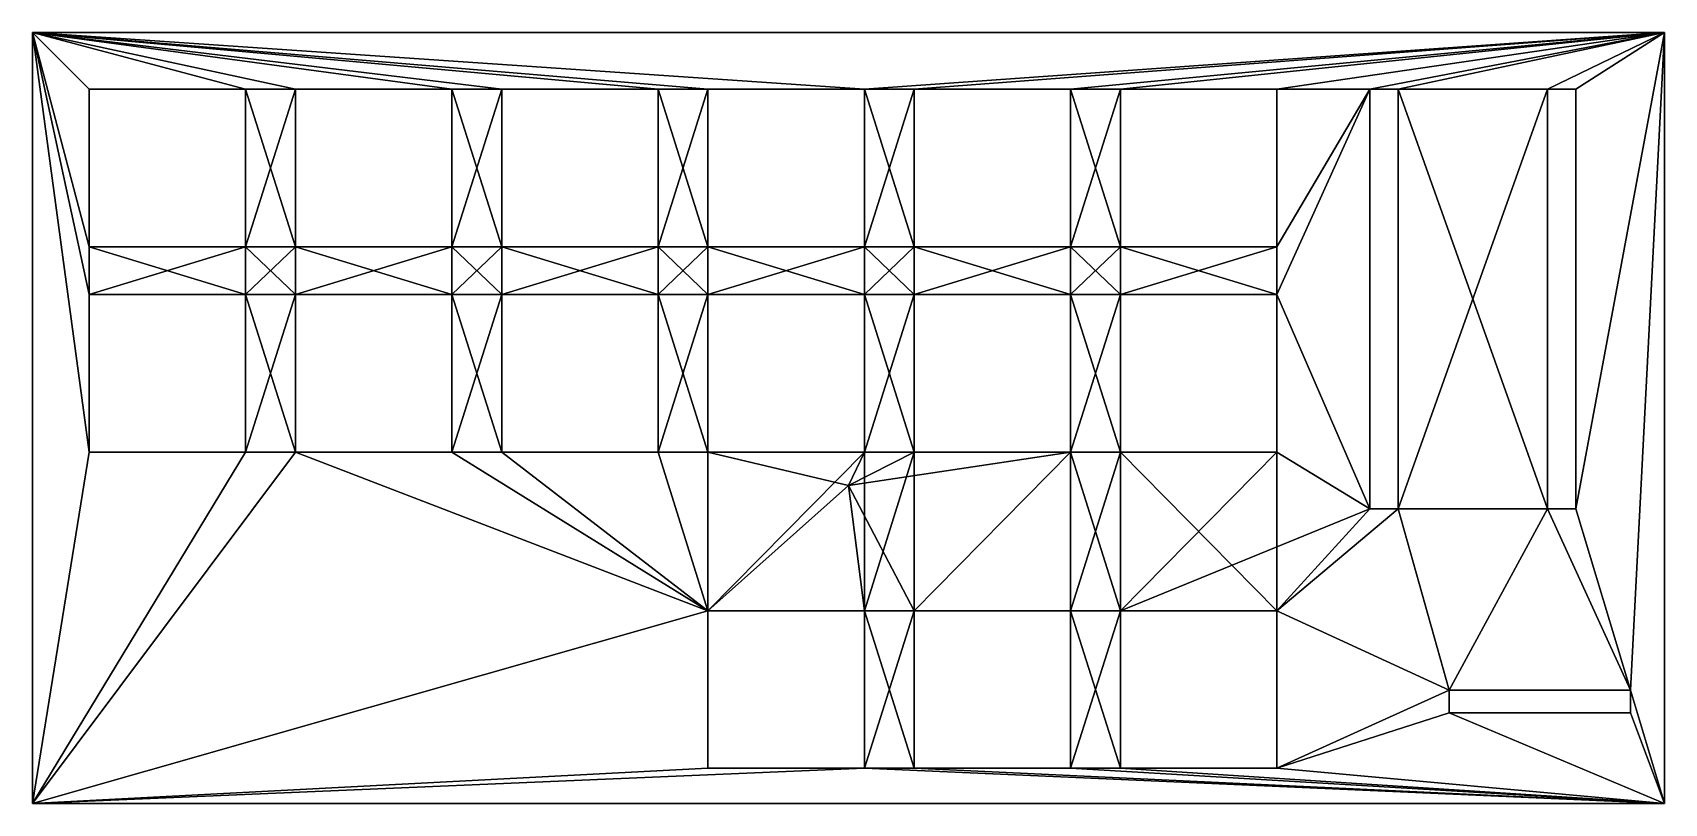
# Model space of a CAD drawing. Extents: x 0 to 144, y 0 to 68.
import ezdxf

# ---------------------------------------------------------------- set-up
doc = ezdxf.new("R2010")
doc.units = 0
doc.header["$MEASUREMENT"] = 0

msp = doc.modelspace()

# ---------------------------------------------------------------- linework, layer by layer
for points in [[(72, 68, 1.5), (144, 68), (0, 68)], [(72, 68, 1.5), (0, 68), (0, 68, 3)], [(0, 68, 3), (144, 68, 3), (72, 68, 1.5)], [(0, 68, 3), (0, 68), (0, 34, 1.5)], [(0, 34, 1.5), (0, 68), (0, 0)], [(0, 0, 3), (0, 68, 3), (0, 34, 1.5)], [(37, 63, 3), (41.399998, 63, 3), (0, 68, 3)], [(0, 68, 3), (41.399998, 63, 3), (55.200001, 63, 3)], [(0, 68, 3), (55.200001, 63, 3), (59.599998, 63, 3)], [(5, 63, 3), (0, 68, 3), (5, 49.099998, 3)], [(5, 49.099998, 3), (0, 68, 3), (5, 44.899998, 3)], [(5, 63, 3), (18.799999, 63, 3), (0, 68, 3)], [(0, 68, 3), (18.799999, 63, 3), (23.199999, 63, 3)], [(0, 68, 3), (23.199999, 63, 3), (37, 63, 3)], [(59.599998, 63, 3), (73.400002, 63, 3), (0, 68, 3)], [(0, 68, 3), (73.400002, 63, 3), (144, 68, 3)], [(0, 0, 3), (5, 31, 3), (0, 68, 3)], [(0, 68, 3), (5, 31, 3), (5, 44.899998, 3)], [(5, 49.099998), (5, 44.899998), (0, 68)], [(5, 49.099998), (0, 68), (5, 63)], [(5, 63), (0, 68), (18.799999, 63)], [(18.799999, 63), (0, 68), (23.199999, 63)], [(59.599998, 63), (55.200001, 63), (0, 68)], [(0, 68), (55.200001, 63), (41.399998, 63)], [(0, 68), (41.399998, 63), (37, 63)], [(144, 68), (73.400002, 63), (0, 68)], [(0, 68), (73.400002, 63), (59.599998, 63)], [(37, 63), (23.199999, 63), (0, 68)], [(5, 31), (0, 0), (0, 68)], [(5, 31), (0, 68), (5, 44.899998)], [(144, 68, 3), (144, 68), (72, 68, 1.5)], [(73.400002, 63, 3), (77.800003, 63, 3), (144, 68, 3)], [(144, 68), (77.800003, 63), (73.400002, 63)], [(144, 68, 3), (77.800003, 63, 3), (91.599998, 63, 3)], [(144, 68), (91.599998, 63), (77.800003, 63)], [(96, 63, 3), (144, 68, 3), (91.599998, 63, 3)], [(96, 63), (91.599998, 63), (144, 68)], [(109.799995, 63, 3), (144, 68, 3), (96, 63, 3)], [(109.799995, 63), (96, 63), (144, 68)], [(109.799995, 63, 3), (118, 63, 3), (144, 68, 3)], [(118, 63), (109.799995, 63), (144, 68)], [(118, 63, 3), (120.5, 63, 3), (144, 68, 3)], [(118, 63), (144, 68), (120.5, 63)], [(133.699997, 63, 3), (144, 68, 3), (120.5, 63, 3)], [(120.5, 63), (144, 68), (133.699997, 63)], [(136.199997, 63, 3), (144, 68, 3), (133.699997, 63, 3)], [(144, 68), (136.199997, 63), (133.699997, 63)], [(136.199997, 26, 3), (141, 10, 3), (144, 68, 3)], [(136.199997, 26, 3), (144, 68, 3), (136.199997, 63, 3)], [(141, 10), (136.199997, 26), (144, 68)], [(144, 68), (136.199997, 26), (136.199997, 63)], [(144, 68, 3), (141, 10, 3), (144, 0, 3)], [(144, 68), (144, 0), (141, 10)], [(144, 34, 1.5), (144, 0), (144, 68)], [(144, 34, 1.5), (144, 68), (144, 68, 3)], [(144, 68, 3), (144, 0, 3), (144, 34, 1.5)], [(5, 63, 3), (5, 63), (11.900001, 63, 1.5)], [(11.900001, 63, 1.5), (5, 63), (18.799999, 63)], [(18.799999, 63, 3), (5, 63, 3), (11.900001, 63, 1.5)], [(5, 56.049999, 1.5), (5, 49.099998), (5, 63)], [(5, 56.049999, 1.5), (5, 63), (5, 63, 3)], [(5, 63, 3), (5, 49.099998, 3), (5, 56.049999, 1.5)], [(11.900001, 63, 1.5), (18.799999, 63), (18.799999, 63, 3)], [(18.799999, 63, 3), (18.799999, 63), (18.799999, 56.049999, 1.5)], [(18.799999, 56.049999, 1.5), (18.799999, 63), (18.799999, 49.099998)], [(18.799999, 49.099998, 3), (18.799999, 63, 3), (18.799999, 56.049999, 1.5)], [(23.199999, 63, 3), (18.799999, 63, 3), (23.199999, 49.099998, 3)], [(23.199999, 49.099998, 3), (18.799999, 63, 3), (18.799999, 49.099998, 3)], [(18.799999, 63), (23.199999, 63), (18.799999, 49.099998)], [(18.799999, 49.099998), (23.199999, 63), (23.199999, 49.099998)], [(23.199999, 63, 3), (23.199999, 63), (30.1, 63, 1.5)], [(30.1, 63, 1.5), (23.199999, 63), (37, 63)], [(37, 63, 3), (23.199999, 63, 3), (30.1, 63, 1.5)], [(23.199999, 56.049999, 1.5), (23.199999, 49.099998), (23.199999, 63)], [(23.199999, 56.049999, 1.5), (23.199999, 63), (23.199999, 63, 3)], [(23.199999, 63, 3), (23.199999, 49.099998, 3), (23.199999, 56.049999, 1.5)], [(30.1, 63, 1.5), (37, 63), (37, 63, 3)], [(37, 63, 3), (37, 63), (37, 56.049999, 1.5)], [(37, 56.049999, 1.5), (37, 63), (37, 49.099998)], [(37, 49.099998, 3), (37, 63, 3), (37, 56.049999, 1.5)], [(41.399998, 63, 3), (37, 63, 3), (41.399998, 49.099998, 3)], [(41.399998, 49.099998, 3), (37, 63, 3), (37, 49.099998, 3)], [(37, 63), (41.399998, 63), (37, 49.099998)], [(37, 49.099998), (41.399998, 63), (41.399998, 49.099998)], [(41.399998, 63, 3), (41.399998, 63), (48.299999, 63, 1.5)], [(48.299999, 63, 1.5), (41.399998, 63), (55.200001, 63)], [(55.200001, 63, 3), (41.399998, 63, 3), (48.299999, 63, 1.5)], [(41.399998, 56.049999, 1.5), (41.399998, 49.099998), (41.399998, 63)], [(41.399998, 56.049999, 1.5), (41.399998, 63), (41.399998, 63, 3)], [(41.399998, 63, 3), (41.399998, 49.099998, 3), (41.399998, 56.049999, 1.5)], [(48.299999, 63, 1.5), (55.200001, 63), (55.200001, 63, 3)], [(55.200001, 63, 3), (55.200001, 63), (55.200001, 56.049999, 1.5)], [(55.200001, 56.049999, 1.5), (55.200001, 63), (55.200001, 49.099998)], [(55.200001, 49.099998, 3), (55.200001, 63, 3), (55.200001, 56.049999, 1.5)], [(59.599998, 63, 3), (55.200001, 63, 3), (59.599998, 49.099998, 3)], [(59.599998, 49.099998, 3), (55.200001, 63, 3), (55.200001, 49.099998, 3)], [(55.200001, 63), (59.599998, 63), (55.200001, 49.099998)], [(55.200001, 49.099998), (59.599998, 63), (59.599998, 49.099998)], [(59.599998, 63, 3), (59.599998, 63), (66.5, 63, 1.5)], [(66.5, 63, 1.5), (59.599998, 63), (73.400002, 63)], [(73.400002, 63, 3), (59.599998, 63, 3), (66.5, 63, 1.5)], [(59.599998, 56.049999, 1.5), (59.599998, 49.099998), (59.599998, 63)], [(59.599998, 56.049999, 1.5), (59.599998, 63), (59.599998, 63, 3)], [(59.599998, 63, 3), (59.599998, 49.099998, 3), (59.599998, 56.049999, 1.5)], [(66.5, 63, 1.5), (73.400002, 63), (73.400002, 63, 3)], [(73.400002, 63, 3), (73.400002, 63), (73.400002, 56.049999, 1.5)], [(73.400002, 56.049999, 1.5), (73.400002, 63), (73.400002, 49.099998)], [(73.400002, 49.099998, 3), (73.400002, 63, 3), (73.400002, 56.049999, 1.5)], [(73.400002, 49.099998, 3), (77.800003, 49.099998, 3), (73.400002, 63, 3)], [(73.400002, 63, 3), (77.800003, 49.099998, 3), (77.800003, 63, 3)], [(73.400002, 63), (77.800003, 63), (73.400002, 49.099998)], [(73.400002, 49.099998), (77.800003, 63), (77.800003, 49.099998)], [(77.800003, 63, 3), (77.800003, 63), (84.700005, 63, 1.5)], [(84.700005, 63, 1.5), (77.800003, 63), (91.599998, 63)], [(91.599998, 63, 3), (77.800003, 63, 3), (84.700005, 63, 1.5)], [(77.800003, 56.049999, 1.5), (77.800003, 49.099998), (77.800003, 63)], [(77.800003, 56.049999, 1.5), (77.800003, 63), (77.800003, 63, 3)], [(77.800003, 63, 3), (77.800003, 49.099998, 3), (77.800003, 56.049999, 1.5)], [(84.700005, 63, 1.5), (91.599998, 63), (91.599998, 63, 3)], [(91.599998, 63, 3), (91.599998, 63), (91.599998, 56.049999, 1.5)], [(91.599998, 56.049999, 1.5), (91.599998, 63), (91.599998, 49.099998)], [(91.599998, 49.099998, 3), (91.599998, 63, 3), (91.599998, 56.049999, 1.5)], [(96, 63, 3), (91.599998, 63, 3), (96, 49.099998, 3)], [(96, 49.099998, 3), (91.599998, 63, 3), (91.599998, 49.099998, 3)], [(91.599998, 63), (96, 63), (91.599998, 49.099998)], [(91.599998, 49.099998), (96, 63), (96, 49.099998)], [(96, 63, 3), (96, 63), (102.900002, 63, 1.5)], [(102.900002, 63, 1.5), (96, 63), (109.799995, 63)], [(109.799995, 63, 3), (96, 63, 3), (102.900002, 63, 1.5)], [(96, 56.049999, 1.5), (96, 49.099998), (96, 63)], [(96, 56.049999, 1.5), (96, 63), (96, 63, 3)], [(96, 63, 3), (96, 49.099998, 3), (96, 56.049999, 1.5)], [(102.900002, 63, 1.5), (109.799995, 63), (109.799995, 63, 3)], [(109.799995, 63, 3), (109.799995, 63), (109.799995, 56.049999, 1.5)], [(109.799995, 56.049999, 1.5), (109.799995, 63), (109.799995, 49.099998)], [(109.799995, 49.099998, 3), (109.799995, 63, 3), (109.799995, 56.049999, 1.5)], [(109.799995, 49.099998, 3), (109.799995, 44.899998, 3), (118, 63, 3)], [(109.799995, 49.099998, 3), (118, 63, 3), (109.799995, 63, 3)], [(109.799995, 44.899998, 3), (118, 26, 3), (118, 63, 3)], [(109.799995, 44.899998), (109.799995, 49.099998), (118, 63)], [(109.799995, 44.899998), (118, 63), (118, 26)], [(109.799995, 49.099998), (109.799995, 63), (118, 63)], [(118, 63, 3), (118, 63), (119.25, 63, 1.5)], [(119.25, 63, 1.5), (118, 63), (120.5, 63)], [(120.5, 63, 3), (118, 63, 3), (119.25, 63, 1.5)], [(118, 44.5, 1.5), (118, 26), (118, 63)], [(118, 44.5, 1.5), (118, 63), (118, 63, 3)], [(118, 63, 3), (118, 26, 3), (118, 44.5, 1.5)], [(119.25, 63, 1.5), (120.5, 63), (120.5, 63, 3)], [(120.5, 63, 3), (120.5, 63), (120.5, 44.5, 1.5)], [(120.5, 44.5, 1.5), (120.5, 63), (120.5, 26)], [(120.5, 26, 3), (120.5, 63, 3), (120.5, 44.5, 1.5)], [(133.699997, 63, 3), (120.5, 63, 3), (120.5, 26, 3)], [(133.699997, 63, 3), (120.5, 26, 3), (133.699997, 26, 3)], [(120.5, 63), (133.699997, 63), (133.699997, 26)], [(120.5, 26), (120.5, 63), (133.699997, 26)], [(133.699997, 63, 3), (133.699997, 63), (134.949997, 63, 1.5)], [(134.949997, 63, 1.5), (133.699997, 63), (136.199997, 63)], [(136.199997, 63, 3), (133.699997, 63, 3), (134.949997, 63, 1.5)], [(133.699997, 44.5, 1.5), (133.699997, 26), (133.699997, 63)], [(133.699997, 44.5, 1.5), (133.699997, 63), (133.699997, 63, 3)], [(133.699997, 63, 3), (133.699997, 26, 3), (133.699997, 44.5, 1.5)], [(134.949997, 63, 1.5), (136.199997, 63), (136.199997, 63, 3)], [(136.199997, 63, 3), (136.199997, 63), (136.199997, 44.5, 1.5)], [(136.199997, 44.5, 1.5), (136.199997, 63), (136.199997, 26)], [(136.199997, 26, 3), (136.199997, 63, 3), (136.199997, 44.5, 1.5)], [(5, 49.099998, 3), (5, 49.099998), (5, 56.049999, 1.5)], [(18.799999, 56.049999, 1.5), (18.799999, 49.099998), (18.799999, 49.099998, 3)], [(23.199999, 49.099998, 3), (23.199999, 49.099998), (23.199999, 56.049999, 1.5)], [(37, 56.049999, 1.5), (37, 49.099998), (37, 49.099998, 3)], [(41.399998, 49.099998, 3), (41.399998, 49.099998), (41.399998, 56.049999, 1.5)], [(55.200001, 56.049999, 1.5), (55.200001, 49.099998), (55.200001, 49.099998, 3)], [(59.599998, 49.099998, 3), (59.599998, 49.099998), (59.599998, 56.049999, 1.5)], [(73.400002, 56.049999, 1.5), (73.400002, 49.099998), (73.400002, 49.099998, 3)], [(77.800003, 49.099998, 3), (77.800003, 49.099998), (77.800003, 56.049999, 1.5)], [(91.599998, 56.049999, 1.5), (91.599998, 49.099998), (91.599998, 49.099998, 3)], [(96, 49.099998, 3), (96, 49.099998), (96, 56.049999, 1.5)], [(109.799995, 56.049999, 1.5), (109.799995, 49.099998), (109.799995, 49.099998, 3)], [(11.900001, 49.099998, 1.5), (18.799999, 49.099998), (5, 49.099998)], [(11.900001, 49.099998, 1.5), (5, 49.099998), (5, 49.099998, 3)], [(5, 49.099998, 3), (18.799999, 49.099998, 3), (11.900001, 49.099998, 1.5)], [(5, 49.099998, 3), (18.799999, 44.899998, 3), (18.799999, 49.099998, 3)], [(5, 49.099998, 3), (5, 44.899998, 3), (18.799999, 44.899998, 3)], [(18.799999, 49.099998), (18.799999, 44.899998), (5, 44.899998)], [(18.799999, 49.099998), (5, 44.899998), (5, 49.099998)], [(18.799999, 49.099998, 3), (18.799999, 49.099998), (11.900001, 49.099998, 1.5)], [(18.799999, 49.099998, 3), (18.799999, 44.899998, 3), (23.199999, 44.899998, 3)], [(18.799999, 49.099998, 3), (23.199999, 44.899998, 3), (23.199999, 49.099998, 3)], [(23.199999, 49.099998), (23.199999, 44.899998), (18.799999, 44.899998)], [(23.199999, 49.099998), (18.799999, 44.899998), (18.799999, 49.099998)], [(30.1, 49.099998, 1.5), (37, 49.099998), (23.199999, 49.099998)], [(30.1, 49.099998, 1.5), (23.199999, 49.099998), (23.199999, 49.099998, 3)], [(23.199999, 49.099998, 3), (37, 49.099998, 3), (30.1, 49.099998, 1.5)], [(23.199999, 49.099998, 3), (23.199999, 44.899998, 3), (37, 44.899998, 3)], [(23.199999, 49.099998, 3), (37, 44.899998, 3), (37, 49.099998, 3)], [(37, 49.099998), (37, 44.899998), (23.199999, 44.899998)], [(37, 49.099998), (23.199999, 44.899998), (23.199999, 49.099998)], [(37, 49.099998, 3), (37, 49.099998), (30.1, 49.099998, 1.5)], [(41.399998, 49.099998, 3), (37, 49.099998, 3), (41.399998, 44.899998, 3)], [(41.399998, 44.899998, 3), (37, 49.099998, 3), (37, 44.899998, 3)], [(41.399998, 49.099998), (41.399998, 44.899998), (37, 44.899998)], [(41.399998, 49.099998), (37, 44.899998), (37, 49.099998)], [(48.299999, 49.099998, 1.5), (55.200001, 49.099998), (41.399998, 49.099998)], [(48.299999, 49.099998, 1.5), (41.399998, 49.099998), (41.399998, 49.099998, 3)], [(41.399998, 49.099998, 3), (55.200001, 49.099998, 3), (48.299999, 49.099998, 1.5)], [(41.399998, 49.099998, 3), (55.200001, 44.899998, 3), (55.200001, 49.099998, 3)], [(41.399998, 44.899998, 3), (55.200001, 44.899998, 3), (41.399998, 49.099998, 3)], [(55.200001, 49.099998), (41.399998, 44.899998), (41.399998, 49.099998)], [(55.200001, 44.899998), (41.399998, 44.899998), (55.200001, 49.099998)], [(55.200001, 49.099998, 3), (55.200001, 49.099998), (48.299999, 49.099998, 1.5)], [(55.200001, 49.099998, 3), (55.200001, 44.899998, 3), (59.599998, 44.899998, 3)], [(55.200001, 49.099998, 3), (59.599998, 44.899998, 3), (59.599998, 49.099998, 3)], [(55.200001, 49.099998), (59.599998, 49.099998), (55.200001, 44.899998)], [(55.200001, 44.899998), (59.599998, 49.099998), (59.599998, 44.899998)], [(66.5, 49.099998, 1.5), (73.400002, 49.099998), (59.599998, 49.099998)], [(66.5, 49.099998, 1.5), (59.599998, 49.099998), (59.599998, 49.099998, 3)], [(59.599998, 49.099998, 3), (73.400002, 49.099998, 3), (66.5, 49.099998, 1.5)], [(59.599998, 49.099998, 3), (59.599998, 44.899998, 3), (73.400002, 44.899998, 3)], [(59.599998, 49.099998, 3), (73.400002, 44.899998, 3), (73.400002, 49.099998, 3)], [(73.400002, 49.099998), (73.400002, 44.899998), (59.599998, 44.899998)], [(73.400002, 49.099998), (59.599998, 44.899998), (59.599998, 49.099998)], [(73.400002, 49.099998, 3), (73.400002, 49.099998), (66.5, 49.099998, 1.5)], [(73.400002, 49.099998, 3), (73.400002, 44.899998, 3), (77.800003, 44.899998, 3)], [(73.400002, 49.099998, 3), (77.800003, 44.899998, 3), (77.800003, 49.099998, 3)], [(77.800003, 49.099998), (77.800003, 44.899998), (73.400002, 44.899998)], [(77.800003, 49.099998), (73.400002, 44.899998), (73.400002, 49.099998)], [(84.700005, 49.099998, 1.5), (91.599998, 49.099998), (77.800003, 49.099998)], [(84.700005, 49.099998, 1.5), (77.800003, 49.099998), (77.800003, 49.099998, 3)], [(77.800003, 49.099998, 3), (91.599998, 49.099998, 3), (84.700005, 49.099998, 1.5)], [(77.800003, 49.099998, 3), (77.800003, 44.899998, 3), (91.599998, 44.899998, 3)], [(77.800003, 49.099998, 3), (91.599998, 44.899998, 3), (91.599998, 49.099998, 3)], [(91.599998, 49.099998), (77.800003, 44.899998), (77.800003, 49.099998)], [(91.599998, 44.899998), (77.800003, 44.899998), (91.599998, 49.099998)], [(91.599998, 49.099998, 3), (91.599998, 49.099998), (84.700005, 49.099998, 1.5)], [(91.599998, 49.099998, 3), (91.599998, 44.899998, 3), (96, 44.899998, 3)], [(91.599998, 49.099998, 3), (96, 44.899998, 3), (96, 49.099998, 3)], [(91.599998, 49.099998), (96, 49.099998), (91.599998, 44.899998)], [(91.599998, 44.899998), (96, 49.099998), (96, 44.899998)], [(102.900002, 49.099998, 1.5), (109.799995, 49.099998), (96, 49.099998)], [(102.900002, 49.099998, 1.5), (96, 49.099998), (96, 49.099998, 3)], [(96, 49.099998, 3), (109.799995, 49.099998, 3), (102.900002, 49.099998, 1.5)], [(96, 49.099998, 3), (96, 44.899998, 3), (109.799995, 44.899998, 3)], [(96, 49.099998, 3), (109.799995, 44.899998, 3), (109.799995, 49.099998, 3)], [(96, 49.099998), (109.799995, 49.099998), (96, 44.899998)], [(96, 44.899998), (109.799995, 49.099998), (109.799995, 44.899998)], [(109.799995, 49.099998, 3), (109.799995, 49.099998), (102.900002, 49.099998, 1.5)], [(5, 44.899998, 3), (5, 44.899998), (11.900001, 44.899998, 1.5)], [(11.900001, 44.899998, 1.5), (5, 44.899998), (18.799999, 44.899998)], [(18.799999, 44.899998, 3), (5, 44.899998, 3), (11.900001, 44.899998, 1.5)], [(5, 37.950001, 1.5), (5, 31), (5, 44.899998)], [(5, 37.950001, 1.5), (5, 44.899998), (5, 44.899998, 3)], [(5, 44.899998, 3), (5, 31, 3), (5, 37.950001, 1.5)], [(11.900001, 44.899998, 1.5), (18.799999, 44.899998), (18.799999, 44.899998, 3)], [(18.799999, 44.899998, 3), (18.799999, 44.899998), (18.799999, 37.950001, 1.5)], [(18.799999, 37.950001, 1.5), (18.799999, 44.899998), (18.799999, 31)], [(18.799999, 31, 3), (18.799999, 44.899998, 3), (18.799999, 37.950001, 1.5)], [(18.799999, 31, 3), (23.199999, 31, 3), (23.199999, 44.899998, 3)], [(18.799999, 44.899998, 3), (18.799999, 31, 3), (23.199999, 44.899998, 3)], [(23.199999, 31), (18.799999, 31), (18.799999, 44.899998)], [(23.199999, 31), (18.799999, 44.899998), (23.199999, 44.899998)], [(23.199999, 44.899998, 3), (23.199999, 44.899998), (30.1, 44.899998, 1.5)], [(30.1, 44.899998, 1.5), (23.199999, 44.899998), (37, 44.899998)], [(37, 44.899998, 3), (23.199999, 44.899998, 3), (30.1, 44.899998, 1.5)], [(23.199999, 37.950001, 1.5), (23.199999, 31), (23.199999, 44.899998)], [(23.199999, 37.950001, 1.5), (23.199999, 44.899998), (23.199999, 44.899998, 3)], [(23.199999, 44.899998, 3), (23.199999, 31, 3), (23.199999, 37.950001, 1.5)], [(30.1, 44.899998, 1.5), (37, 44.899998), (37, 44.899998, 3)], [(37, 44.899998, 3), (37, 44.899998), (37, 37.950001, 1.5)], [(37, 37.950001, 1.5), (37, 44.899998), (37, 31)], [(37, 31, 3), (37, 44.899998, 3), (37, 37.950001, 1.5)], [(41.399998, 44.899998, 3), (37, 44.899998, 3), (37, 31, 3)], [(37, 31, 3), (41.399998, 31, 3), (41.399998, 44.899998, 3)], [(41.399998, 31), (37, 31), (37, 44.899998)], [(41.399998, 44.899998), (41.399998, 31), (37, 44.899998)], [(41.399998, 44.899998, 3), (41.399998, 44.899998), (48.299999, 44.899998, 1.5)], [(48.299999, 44.899998, 1.5), (41.399998, 44.899998), (55.200001, 44.899998)], [(55.200001, 44.899998, 3), (41.399998, 44.899998, 3), (48.299999, 44.899998, 1.5)], [(41.399998, 37.950001, 1.5), (41.399998, 31), (41.399998, 44.899998)], [(41.399998, 37.950001, 1.5), (41.399998, 44.899998), (41.399998, 44.899998, 3)], [(41.399998, 44.899998, 3), (41.399998, 31, 3), (41.399998, 37.950001, 1.5)], [(48.299999, 44.899998, 1.5), (55.200001, 44.899998), (55.200001, 44.899998, 3)], [(55.200001, 44.899998, 3), (55.200001, 44.899998), (55.200001, 37.950001, 1.5)], [(55.200001, 37.950001, 1.5), (55.200001, 44.899998), (55.200001, 31)], [(55.200001, 31, 3), (55.200001, 44.899998, 3), (55.200001, 37.950001, 1.5)], [(55.200001, 31, 3), (59.599998, 31, 3), (59.599998, 44.899998, 3)], [(55.200001, 44.899998, 3), (55.200001, 31, 3), (59.599998, 44.899998, 3)], [(55.200001, 44.899998), (59.599998, 44.899998), (59.599998, 31)], [(59.599998, 31), (55.200001, 31), (55.200001, 44.899998)], [(59.599998, 44.899998, 3), (59.599998, 44.899998), (66.5, 44.899998, 1.5)], [(66.5, 44.899998, 1.5), (59.599998, 44.899998), (73.400002, 44.899998)], [(73.400002, 44.899998, 3), (59.599998, 44.899998, 3), (66.5, 44.899998, 1.5)], [(59.599998, 37.950001, 1.5), (59.599998, 31), (59.599998, 44.899998)], [(59.599998, 37.950001, 1.5), (59.599998, 44.899998), (59.599998, 44.899998, 3)], [(59.599998, 44.899998, 3), (59.599998, 31, 3), (59.599998, 37.950001, 1.5)], [(66.5, 44.899998, 1.5), (73.400002, 44.899998), (73.400002, 44.899998, 3)], [(73.400002, 44.899998, 3), (73.400002, 44.899998), (73.400002, 37.950001, 1.5)], [(73.400002, 37.950001, 1.5), (73.400002, 44.899998), (73.400002, 31)], [(73.400002, 31, 3), (73.400002, 44.899998, 3), (73.400002, 37.950001, 1.5)], [(73.400002, 31, 3), (77.800003, 31, 3), (77.800003, 44.899998, 3)], [(73.400002, 31, 3), (77.800003, 44.899998, 3), (73.400002, 44.899998, 3)], [(77.800003, 44.899998), (77.800003, 31), (73.400002, 44.899998)], [(73.400002, 44.899998), (77.800003, 31), (73.400002, 31)], [(77.800003, 44.899998, 3), (77.800003, 44.899998), (84.700005, 44.899998, 1.5)], [(84.700005, 44.899998, 1.5), (77.800003, 44.899998), (91.599998, 44.899998)], [(91.599998, 44.899998, 3), (77.800003, 44.899998, 3), (84.700005, 44.899998, 1.5)], [(77.800003, 37.950001, 1.5), (77.800003, 31), (77.800003, 44.899998)], [(77.800003, 37.950001, 1.5), (77.800003, 44.899998), (77.800003, 44.899998, 3)], [(77.800003, 44.899998, 3), (77.800003, 31, 3), (77.800003, 37.950001, 1.5)], [(84.700005, 44.899998, 1.5), (91.599998, 44.899998), (91.599998, 44.899998, 3)], [(91.599998, 44.899998, 3), (91.599998, 44.899998), (91.599998, 37.950001, 1.5)], [(91.599998, 37.950001, 1.5), (91.599998, 44.899998), (91.599998, 31)], [(91.599998, 31, 3), (91.599998, 44.899998, 3), (91.599998, 37.950001, 1.5)], [(91.599998, 31, 3), (96, 31, 3), (96, 44.899998, 3)], [(91.599998, 44.899998, 3), (91.599998, 31, 3), (96, 44.899998, 3)], [(91.599998, 44.899998), (96, 44.899998), (96, 31)], [(91.599998, 31), (91.599998, 44.899998), (96, 31)], [(96, 44.899998, 3), (96, 44.899998), (102.900002, 44.899998, 1.5)], [(102.900002, 44.899998, 1.5), (96, 44.899998), (109.799995, 44.899998)], [(109.799995, 44.899998, 3), (96, 44.899998, 3), (102.900002, 44.899998, 1.5)], [(96, 37.950001, 1.5), (96, 31), (96, 44.899998)], [(96, 37.950001, 1.5), (96, 44.899998), (96, 44.899998, 3)], [(96, 44.899998, 3), (96, 31, 3), (96, 37.950001, 1.5)], [(102.900002, 44.899998, 1.5), (109.799995, 44.899998), (109.799995, 44.899998, 3)], [(109.799995, 44.899998, 3), (109.799995, 44.899998), (109.799995, 37.950001, 1.5)], [(109.799995, 37.950001, 1.5), (109.799995, 44.899998), (109.799995, 31)], [(109.799995, 31, 3), (109.799995, 44.899998, 3), (109.799995, 37.950001, 1.5)], [(109.799995, 31, 3), (118, 26, 3), (109.799995, 44.899998, 3)], [(109.799995, 31), (109.799995, 44.899998), (118, 26)], [(118, 26, 3), (118, 26), (118, 44.5, 1.5)], [(120.5, 44.5, 1.5), (120.5, 26), (120.5, 26, 3)], [(133.699997, 26, 3), (133.699997, 26), (133.699997, 44.5, 1.5)], [(136.199997, 44.5, 1.5), (136.199997, 26), (136.199997, 26, 3)], [(5, 31, 3), (5, 31), (5, 37.950001, 1.5)], [(18.799999, 37.950001, 1.5), (18.799999, 31), (18.799999, 31, 3)], [(23.199999, 31, 3), (23.199999, 31), (23.199999, 37.950001, 1.5)], [(37, 37.950001, 1.5), (37, 31), (37, 31, 3)], [(41.399998, 31, 3), (41.399998, 31), (41.399998, 37.950001, 1.5)], [(55.200001, 37.950001, 1.5), (55.200001, 31), (55.200001, 31, 3)], [(59.599998, 31, 3), (59.599998, 31), (59.599998, 37.950001, 1.5)], [(73.400002, 37.950001, 1.5), (73.400002, 31), (73.400002, 31, 3)], [(77.800003, 31, 3), (77.800003, 31), (77.800003, 37.950001, 1.5)], [(91.599998, 37.950001, 1.5), (91.599998, 31), (91.599998, 31, 3)], [(96, 31, 3), (96, 31), (96, 37.950001, 1.5)], [(109.799995, 37.950001, 1.5), (109.799995, 31), (109.799995, 31, 3)], [(0, 34, 1.5), (0, 0), (0, 0, 3)], [(144, 0, 3), (144, 0), (144, 34, 1.5)], [(5, 31, 3), (0, 0, 3), (18.799999, 31, 3)], [(18.799999, 31, 3), (0, 0, 3), (23.199999, 31, 3)], [(59.599998, 17, 3), (23.199999, 31, 3), (0, 0, 3)], [(18.799999, 31), (0, 0), (5, 31)], [(0, 0), (18.799999, 31), (23.199999, 31)], [(0, 0), (23.199999, 31), (59.599998, 17)], [(11.900001, 31, 1.5), (18.799999, 31), (5, 31)], [(11.900001, 31, 1.5), (5, 31), (5, 31, 3)], [(5, 31, 3), (18.799999, 31, 3), (11.900001, 31, 1.5)], [(18.799999, 31, 3), (18.799999, 31), (11.900001, 31, 1.5)], [(30.1, 31, 1.5), (37, 31), (23.199999, 31)], [(30.1, 31, 1.5), (23.199999, 31), (23.199999, 31, 3)], [(23.199999, 31, 3), (37, 31, 3), (30.1, 31, 1.5)], [(37, 31, 3), (23.199999, 31, 3), (59.599998, 17, 3)], [(59.599998, 17), (23.199999, 31), (37, 31)], [(37, 31, 3), (37, 31), (30.1, 31, 1.5)], [(59.599998, 17, 3), (41.399998, 31, 3), (37, 31, 3)], [(41.399998, 31), (59.599998, 17), (37, 31)], [(48.299999, 31, 1.5), (55.200001, 31), (41.399998, 31)], [(48.299999, 31, 1.5), (41.399998, 31), (41.399998, 31, 3)], [(41.399998, 31, 3), (55.200001, 31, 3), (48.299999, 31, 1.5)], [(41.399998, 31, 3), (59.599998, 17, 3), (55.200001, 31, 3)], [(55.200001, 31), (59.599998, 17), (41.399998, 31)], [(55.200001, 31, 3), (55.200001, 31), (48.299999, 31, 1.5)], [(55.200001, 31, 3), (59.599998, 17, 3), (59.599998, 31, 3)], [(59.599998, 17), (55.200001, 31), (59.599998, 31)], [(66.5, 31, 1.5), (73.400002, 31), (59.599998, 31)], [(66.5, 31, 1.5), (59.599998, 31), (59.599998, 31, 3)], [(59.599998, 31, 3), (73.400002, 31, 3), (66.5, 31, 1.5)], [(73.400002, 31, 3), (59.599998, 31, 3), (72, 28.035397, 3)], [(72, 28.035397, 3), (59.599998, 31, 3), (59.599998, 17, 3)], [(73.400002, 31), (73.400002, 17), (59.599998, 17)], [(73.400002, 31), (59.599998, 17), (59.599998, 31)], [(73.400002, 31, 3), (73.400002, 31), (66.5, 31, 1.5)], [(77.800003, 31, 3), (72, 28.035397, 3), (91.599998, 31, 3)], [(91.599998, 31, 3), (72, 28.035397, 3), (77.800003, 17, 3)], [(72, 28.035397, 3), (77.800003, 31, 3), (73.400002, 31, 3)], [(77.800003, 31), (77.800003, 17), (73.400002, 17)], [(77.800003, 31), (73.400002, 17), (73.400002, 31)], [(84.700005, 31, 1.5), (91.599998, 31), (77.800003, 31)], [(84.700005, 31, 1.5), (77.800003, 31), (77.800003, 31, 3)], [(77.800003, 31, 3), (91.599998, 31, 3), (84.700005, 31, 1.5)], [(91.599998, 31, 3), (77.800003, 17, 3), (91.599998, 17, 3)], [(91.599998, 31), (91.599998, 17), (77.800003, 17)], [(91.599998, 31), (77.800003, 17), (77.800003, 31)], [(91.599998, 31, 3), (91.599998, 31), (84.700005, 31, 1.5)], [(91.599998, 17, 3), (96, 17, 3), (91.599998, 31, 3)], [(91.599998, 31, 3), (96, 17, 3), (96, 31, 3)], [(96, 31), (96, 17), (91.599998, 17)], [(96, 31), (91.599998, 17), (91.599998, 31)], [(102.900002, 31, 1.5), (109.799995, 31), (96, 31)], [(102.900002, 31, 1.5), (96, 31), (96, 31, 3)], [(96, 31, 3), (109.799995, 31, 3), (102.900002, 31, 1.5)], [(96, 31, 3), (109.799995, 17, 3), (109.799995, 31, 3)], [(96, 17, 3), (109.799995, 17, 3), (96, 31, 3)], [(118, 26), (96, 17), (109.799995, 31)], [(109.799995, 31), (96, 17), (96, 31)], [(109.799995, 31, 3), (109.799995, 31), (102.900002, 31, 1.5)], [(109.799995, 31, 3), (109.799995, 17, 3), (118, 26, 3)], [(72, 28.035397, 3), (59.599998, 17, 3), (73.400002, 17, 3)], [(73.400002, 17, 3), (77.800003, 17, 3), (72, 28.035397, 3)], [(118, 26), (109.799995, 17), (96, 17)], [(109.799995, 17, 3), (125, 10, 3), (120.5, 26, 3)], [(109.799995, 17, 3), (120.5, 26, 3), (118, 26, 3)], [(120.5, 26), (125, 10), (109.799995, 17)], [(120.5, 26), (109.799995, 17), (118, 26)], [(119.25, 26, 1.5), (120.5, 26), (118, 26)], [(119.25, 26, 1.5), (118, 26), (118, 26, 3)], [(118, 26, 3), (120.5, 26, 3), (119.25, 26, 1.5)], [(120.5, 26, 3), (120.5, 26), (119.25, 26, 1.5)], [(133.699997, 26, 3), (120.5, 26, 3), (125, 10, 3)], [(133.699997, 26), (125, 10), (120.5, 26)], [(133.699997, 26, 3), (125, 10, 3), (141, 10, 3)], [(133.699997, 26), (141, 10), (125, 10)], [(134.949997, 26, 1.5), (136.199997, 26), (133.699997, 26)], [(134.949997, 26, 1.5), (133.699997, 26), (133.699997, 26, 3)], [(133.699997, 26, 3), (136.199997, 26, 3), (134.949997, 26, 1.5)], [(133.699997, 26, 3), (141, 10, 3), (136.199997, 26, 3)], [(136.199997, 26), (141, 10), (133.699997, 26)], [(136.199997, 26, 3), (136.199997, 26), (134.949997, 26, 1.5)], [(59.599998, 17, 3), (0, 0, 3), (59.599998, 3.1, 3)], [(59.599998, 17), (59.599998, 3.1), (0, 0)], [(59.599998, 17, 3), (59.599998, 17), (66.5, 17, 1.5)], [(66.5, 17, 1.5), (59.599998, 17), (73.400002, 17)], [(73.400002, 17, 3), (59.599998, 17, 3), (66.5, 17, 1.5)], [(59.599998, 10.05, 1.5), (59.599998, 3.1), (59.599998, 17)], [(59.599998, 10.05, 1.5), (59.599998, 17), (59.599998, 17, 3)], [(59.599998, 17, 3), (59.599998, 3.1, 3), (59.599998, 10.05, 1.5)], [(66.5, 17, 1.5), (73.400002, 17), (73.400002, 17, 3)], [(73.400002, 17, 3), (73.400002, 17), (73.400002, 10.05, 1.5)], [(73.400002, 10.05, 1.5), (73.400002, 17), (73.400002, 3.1)], [(73.400002, 3.1, 3), (73.400002, 17, 3), (73.400002, 10.05, 1.5)], [(73.400002, 3.1, 3), (77.800003, 3.1, 3), (73.400002, 17, 3)], [(73.400002, 17, 3), (77.800003, 3.1, 3), (77.800003, 17, 3)], [(77.800003, 3.1), (73.400002, 3.1), (77.800003, 17)], [(77.800003, 17), (73.400002, 3.1), (73.400002, 17)], [(77.800003, 17, 3), (77.800003, 17), (84.700005, 17, 1.5)], [(84.700005, 17, 1.5), (77.800003, 17), (91.599998, 17)], [(91.599998, 17, 3), (77.800003, 17, 3), (84.700005, 17, 1.5)], [(77.800003, 10.05, 1.5), (77.800003, 3.1), (77.800003, 17)], [(77.800003, 10.05, 1.5), (77.800003, 17), (77.800003, 17, 3)], [(77.800003, 17, 3), (77.800003, 3.1, 3), (77.800003, 10.05, 1.5)], [(84.700005, 17, 1.5), (91.599998, 17), (91.599998, 17, 3)], [(91.599998, 17, 3), (91.599998, 17), (91.599998, 10.05, 1.5)], [(91.599998, 10.05, 1.5), (91.599998, 17), (91.599998, 3.1)], [(91.599998, 3.1, 3), (91.599998, 17, 3), (91.599998, 10.05, 1.5)], [(91.599998, 3.1, 3), (96, 3.1, 3), (91.599998, 17, 3)], [(91.599998, 17, 3), (96, 3.1, 3), (96, 17, 3)], [(96, 3.1), (91.599998, 3.1), (96, 17)], [(96, 17), (91.599998, 3.1), (91.599998, 17)], [(96, 17, 3), (96, 17), (102.900002, 17, 1.5)], [(102.900002, 17, 1.5), (96, 17), (109.799995, 17)], [(109.799995, 17, 3), (96, 17, 3), (102.900002, 17, 1.5)], [(96, 10.05, 1.5), (96, 3.1), (96, 17)], [(96, 10.05, 1.5), (96, 17), (96, 17, 3)], [(96, 17, 3), (96, 3.1, 3), (96, 10.05, 1.5)], [(102.900002, 17, 1.5), (109.799995, 17), (109.799995, 17, 3)], [(109.799995, 17, 3), (109.799995, 17), (109.799995, 10.05, 1.5)], [(109.799995, 10.05, 1.5), (109.799995, 17), (109.799995, 3.1)], [(109.799995, 3.1, 3), (109.799995, 17, 3), (109.799995, 10.05, 1.5)], [(109.799995, 3.1, 3), (125, 10, 3), (109.799995, 17, 3)], [(109.799995, 17), (125, 10), (109.799995, 3.1)], [(59.599998, 3.1, 3), (59.599998, 3.1), (59.599998, 10.05, 1.5)], [(73.400002, 10.05, 1.5), (73.400002, 3.1), (73.400002, 3.1, 3)], [(77.800003, 3.1, 3), (77.800003, 3.1), (77.800003, 10.05, 1.5)], [(91.599998, 10.05, 1.5), (91.599998, 3.1), (91.599998, 3.1, 3)], [(96, 3.1, 3), (96, 3.1), (96, 10.05, 1.5)], [(109.799995, 10.05, 1.5), (109.799995, 3.1), (109.799995, 3.1, 3)], [(109.799995, 3.1, 3), (125, 8, 3), (125, 10, 3)], [(109.799995, 3.1), (125, 10), (125, 8)], [(125, 10, 3), (125, 10), (133, 10, 1.5)], [(133, 10, 1.5), (125, 10), (141, 10)], [(141, 10, 3), (125, 10, 3), (133, 10, 1.5)], [(125, 9, 1.5), (125, 8), (125, 10)], [(125, 9, 1.5), (125, 10), (125, 10, 3)], [(125, 10, 3), (125, 8, 3), (125, 9, 1.5)], [(125, 8, 3), (125, 8), (125, 9, 1.5)], [(133, 10, 1.5), (141, 10), (141, 10, 3)], [(141, 10, 3), (141, 10), (141, 9, 1.5)], [(141, 9, 1.5), (141, 10), (141, 8)], [(141, 8, 3), (141, 10, 3), (141, 9, 1.5)], [(141, 10, 3), (141, 8, 3), (144, 0, 3)], [(144, 0), (141, 8), (141, 10)], [(141, 9, 1.5), (141, 8), (141, 8, 3)], [(109.799995, 3.1, 3), (144, 0, 3), (125, 8, 3)], [(109.799995, 3.1), (125, 8), (144, 0)], [(133, 8, 1.5), (141, 8), (125, 8)], [(133, 8, 1.5), (125, 8), (125, 8, 3)], [(125, 8, 3), (141, 8, 3), (133, 8, 1.5)], [(144, 0, 3), (141, 8, 3), (125, 8, 3)], [(144, 0), (125, 8), (141, 8)], [(141, 8, 3), (141, 8), (133, 8, 1.5)], [(59.599998, 3.1, 3), (0, 0, 3), (73.400002, 3.1, 3)], [(73.400002, 3.1, 3), (0, 0, 3), (144, 0, 3)], [(0, 0), (59.599998, 3.1), (73.400002, 3.1)], [(0, 0), (73.400002, 3.1), (144, 0)], [(66.5, 3.1, 1.5), (73.400002, 3.1), (59.599998, 3.1)], [(66.5, 3.1, 1.5), (59.599998, 3.1), (59.599998, 3.1, 3)], [(59.599998, 3.1, 3), (73.400002, 3.1, 3), (66.5, 3.1, 1.5)], [(73.400002, 3.1, 3), (73.400002, 3.1), (66.5, 3.1, 1.5)], [(73.400002, 3.1, 3), (144, 0, 3), (77.800003, 3.1, 3)], [(144, 0), (73.400002, 3.1), (77.800003, 3.1)], [(84.700005, 3.1, 1.5), (91.599998, 3.1), (77.800003, 3.1)], [(84.700005, 3.1, 1.5), (77.800003, 3.1), (77.800003, 3.1, 3)], [(77.800003, 3.1, 3), (91.599998, 3.1, 3), (84.700005, 3.1, 1.5)], [(77.800003, 3.1, 3), (144, 0, 3), (91.599998, 3.1, 3)], [(144, 0), (77.800003, 3.1), (91.599998, 3.1)], [(91.599998, 3.1, 3), (91.599998, 3.1), (84.700005, 3.1, 1.5)], [(91.599998, 3.1, 3), (144, 0, 3), (96, 3.1, 3)], [(96, 3.1), (144, 0), (91.599998, 3.1)], [(102.900002, 3.1, 1.5), (109.799995, 3.1), (96, 3.1)], [(102.900002, 3.1, 1.5), (96, 3.1), (96, 3.1, 3)], [(96, 3.1, 3), (109.799995, 3.1, 3), (102.900002, 3.1, 1.5)], [(96, 3.1, 3), (144, 0, 3), (109.799995, 3.1, 3)], [(109.799995, 3.1), (144, 0), (96, 3.1)], [(109.799995, 3.1, 3), (109.799995, 3.1), (102.900002, 3.1, 1.5)], [(0, 0, 3), (0, 0), (72, 0, 1.5)], [(72, 0, 1.5), (0, 0), (144, 0)], [(144, 0, 3), (0, 0, 3), (72, 0, 1.5)], [(72, 0, 1.5), (144, 0), (144, 0, 3)]]:
    msp.add_3dface(points)

doc.saveas('drawing.dxf')
